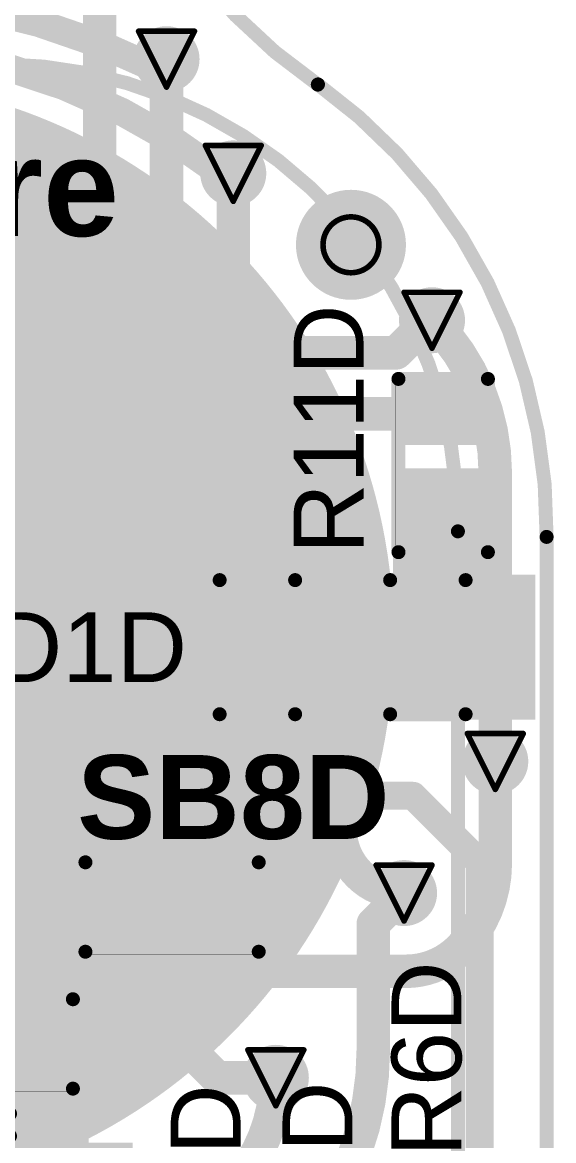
# Model space of a CAD drawing. Header units: inches. Extents: x -4.2 to 12.6, y -6.1 to 3.
# Drawn here: x 0.2168 to 0.4069, y -4.6394 to -4.2392 of the extents above; entities that cross this region are included whole.
import ezdxf

# ---------------------------------------------------------------- set-up
doc = ezdxf.new("R2010")
doc.units = ezdxf.units.IN
doc.header["$MEASUREMENT"] = 0
for name, color, linetype in [('Board Outline', 216, 'Continuous'), ('Bottom Layer', 5, 'Continuous'), ('Bottom Overlay', 54, 'Continuous'), ('Bottom Paste', 16, 'Continuous'), ('Drill Drawing', 1, 'Continuous'), ('Flex_Ribbon Bottom Coverlay', 6, 'Continuous'), ('Flex_Ribbon Top Overlay', 2, 'Continuous'), ('Pad Holes', 156, 'Continuous'), ('Top Layer', 1, 'Continuous'), ('Top Paste', 8, 'Continuous'), ('Top Solder', 216, 'Continuous'), ('Via Holes', 16, 'Continuous')]:
    doc.layers.add(name, color=color, linetype=linetype)
doc.styles.add('Arial', font='', dxfattribs={"height": 0.2})
doc.styles.add('Arial_Bold', font='', dxfattribs={"height": 0.2})
doc.styles.get('Arial').set_extended_font_data('Arial')
doc.styles.get('Arial_Bold').set_extended_font_data('Arial', bold=True)

# ---------------------------------------------------------------- blocks, each defined once
blk = doc.blocks.new('14_TSSOP_39')
at = {"layer": 'Flex_Ribbon Top Overlay'}
blk.add_hatch(color=2, dxfattribs=at).paths.add_polyline_path([(-0.0840002, 0.0679998), (-0.0730002, 0.0679998), (-0.0730002, 0.0859998), (-0.0840002, 0.0859998)])
at = {"layer": 'Top Layer'}
for points in [[(-0.1299212, 0.08562995), (-0.0885826, 0.08562995), (-0.0885826, 0.06791345), (-0.1299212, 0.06791345)], [(0.0885827, 0.08562995), (0.1299213, 0.08562995), (0.1299213, 0.06791345), (0.0885827, 0.06791345)], [(-0.1299212, 0.06003935), (-0.0885826, 0.06003935), (-0.0885826, 0.04232285), (-0.1299212, 0.04232285)], [(0.0885827, 0.06003945), (0.1299213, 0.06003945), (0.1299213, 0.04232295), (0.0885827, 0.04232295)], [(-0.1299212, 0.03444885), (-0.0885826, 0.03444885), (-0.0885826, 0.01673235), (-0.1299212, 0.01673235)], [(0.0885827, 0.03444885), (0.1299213, 0.03444885), (0.1299213, 0.01673235), (0.0885827, 0.01673235)], [(-0.1299212, 0.00885825), (-0.0885826, 0.00885825), (-0.0885826, -0.00885825), (-0.1299212, -0.00885825)], [(0.0885827, 0.00885835), (0.1299213, 0.00885835), (0.1299213, -0.00885815), (0.0885827, -0.00885815)], [(-0.1299212, -0.01673225), (-0.0885826, -0.01673225), (-0.0885826, -0.03444875), (-0.1299212, -0.03444875)], [(0.0885827, -0.01673225), (0.1299213, -0.01673225), (0.1299213, -0.03444875), (0.0885827, -0.03444875)], [(-0.1299212, -0.04232285), (-0.0885826, -0.04232285), (-0.0885826, -0.06003935), (-0.1299212, -0.06003935)], [(0.0885827, -0.04232275), (0.1299213, -0.04232275), (0.1299213, -0.06003925), (0.0885827, -0.06003925)], [(-0.1299212, -0.06791335), (-0.0885826, -0.06791335), (-0.0885826, -0.08562985), (-0.1299212, -0.08562985)], [(0.0885827, -0.06791335), (0.1299213, -0.06791335), (0.1299213, -0.08562985), (0.0885827, -0.08562985)]]:
    blk.add_hatch(color=1, dxfattribs=at).paths.add_polyline_path(points)
at = {"layer": 'Top Paste'}
for points in [[(-0.1299212, 0.08562995), (-0.0885826, 0.08562995), (-0.0885826, 0.06791345), (-0.1299212, 0.06791345)], [(0.0885827, 0.08562995), (0.1299213, 0.08562995), (0.1299213, 0.06791345), (0.0885827, 0.06791345)], [(-0.1299212, 0.06003935), (-0.0885826, 0.06003935), (-0.0885826, 0.04232285), (-0.1299212, 0.04232285)], [(0.0885827, 0.06003945), (0.1299213, 0.06003945), (0.1299213, 0.04232295), (0.0885827, 0.04232295)], [(-0.1299212, 0.03444885), (-0.0885826, 0.03444885), (-0.0885826, 0.01673235), (-0.1299212, 0.01673235)], [(0.0885827, 0.03444885), (0.1299213, 0.03444885), (0.1299213, 0.01673235), (0.0885827, 0.01673235)], [(-0.1299212, 0.00885825), (-0.0885826, 0.00885825), (-0.0885826, -0.00885825), (-0.1299212, -0.00885825)], [(0.0885827, 0.00885835), (0.1299213, 0.00885835), (0.1299213, -0.00885815), (0.0885827, -0.00885815)], [(-0.1299212, -0.01673225), (-0.0885826, -0.01673225), (-0.0885826, -0.03444875), (-0.1299212, -0.03444875)], [(0.0885827, -0.01673225), (0.1299213, -0.01673225), (0.1299213, -0.03444875), (0.0885827, -0.03444875)], [(-0.1299212, -0.04232285), (-0.0885826, -0.04232285), (-0.0885826, -0.06003935), (-0.1299212, -0.06003935)], [(0.0885827, -0.04232275), (0.1299213, -0.04232275), (0.1299213, -0.06003925), (0.0885827, -0.06003925)], [(-0.1299212, -0.06791335), (-0.0885826, -0.06791335), (-0.0885826, -0.08562985), (-0.1299212, -0.08562985)], [(0.0885827, -0.06791335), (0.1299213, -0.06791335), (0.1299213, -0.08562985), (0.0885827, -0.08562985)]]:
    blk.add_hatch(color=8, dxfattribs=at).paths.add_polyline_path(points)
at = {"layer": 'Top Solder'}
for points in [[(-0.1339212, 0.08962995), (-0.0845826, 0.08962995), (-0.0845826, 0.06391345), (-0.1339212, 0.06391345)], [(-0.1339212, 0.08962995), (-0.0845826, 0.08962995), (-0.0845826, 0.06391345), (-0.1339212, 0.06391345)], [(0.0845827, 0.08962995), (0.1339213, 0.08962995), (0.1339213, 0.06391345), (0.0845827, 0.06391345)], [(0.0845827, 0.08962995), (0.1339213, 0.08962995), (0.1339213, 0.06391345), (0.0845827, 0.06391345)], [(-0.1339212, 0.06403935), (-0.0845826, 0.06403935), (-0.0845826, 0.03832285), (-0.1339212, 0.03832285)], [(-0.1339212, 0.06403935), (-0.0845826, 0.06403935), (-0.0845826, 0.03832285), (-0.1339212, 0.03832285)], [(0.0845827, 0.06403945), (0.1339213, 0.06403945), (0.1339213, 0.03832295), (0.0845827, 0.03832295)], [(0.0845827, 0.06403945), (0.1339213, 0.06403945), (0.1339213, 0.03832295), (0.0845827, 0.03832295)], [(-0.1339212, 0.03844885), (-0.0845826, 0.03844885), (-0.0845826, 0.01273235), (-0.1339212, 0.01273235)], [(-0.1339212, 0.03844885), (-0.0845826, 0.03844885), (-0.0845826, 0.01273235), (-0.1339212, 0.01273235)], [(0.0845827, 0.03844885), (0.1339213, 0.03844885), (0.1339213, 0.01273235), (0.0845827, 0.01273235)], [(0.0845827, 0.03844885), (0.1339213, 0.03844885), (0.1339213, 0.01273235), (0.0845827, 0.01273235)], [(-0.1339212, 0.01285825), (-0.0845826, 0.01285825), (-0.0845826, -0.01285825), (-0.1339212, -0.01285825)], [(-0.1339212, 0.01285825), (-0.0845826, 0.01285825), (-0.0845826, -0.01285825), (-0.1339212, -0.01285825)], [(0.0845827, 0.01285835), (0.1339213, 0.01285835), (0.1339213, -0.01285815), (0.0845827, -0.01285815)], [(0.0845827, 0.01285835), (0.1339213, 0.01285835), (0.1339213, -0.01285815), (0.0845827, -0.01285815)], [(-0.1339212, -0.01273225), (-0.0845826, -0.01273225), (-0.0845826, -0.03844875), (-0.1339212, -0.03844875)], [(-0.1339212, -0.01273225), (-0.0845826, -0.01273225), (-0.0845826, -0.03844875), (-0.1339212, -0.03844875)], [(0.0845827, -0.01273225), (0.1339213, -0.01273225), (0.1339213, -0.03844875), (0.0845827, -0.03844875)], [(0.0845827, -0.01273225), (0.1339213, -0.01273225), (0.1339213, -0.03844875), (0.0845827, -0.03844875)], [(-0.1339212, -0.03832285), (-0.0845826, -0.03832285), (-0.0845826, -0.06403935), (-0.1339212, -0.06403935)], [(-0.1339212, -0.03832285), (-0.0845826, -0.03832285), (-0.0845826, -0.06403935), (-0.1339212, -0.06403935)], [(0.0845827, -0.03832275), (0.1339213, -0.03832275), (0.1339213, -0.06403925), (0.0845827, -0.06403925)], [(0.0845827, -0.03832275), (0.1339213, -0.03832275), (0.1339213, -0.06403925), (0.0845827, -0.06403925)], [(-0.1339212, -0.06391335), (-0.0845826, -0.06391335), (-0.0845826, -0.08962985), (-0.1339212, -0.08962985)], [(-0.1339212, -0.06391335), (-0.0845826, -0.06391335), (-0.0845826, -0.08962985), (-0.1339212, -0.08962985)], [(0.0845827, -0.06391335), (0.1339213, -0.06391335), (0.1339213, -0.08962985), (0.0845827, -0.08962985)], [(0.0845827, -0.06391335), (0.1339213, -0.06391335), (0.1339213, -0.08962985), (0.0845827, -0.08962985)]]:
    blk.add_hatch(color=216, dxfattribs=at).paths.add_polyline_path(points)
at = {"layer": 'Flex_Ribbon Top Overlay'}
for points in [[(-0.09, 0.1, 0.005, 0.005, 0), (-0.09, 0.092, 0.005, 0.005, 0)], [(0.0900001, 0.1, 0.005, 0.005, 0), (-0.09, 0.1, 0.005, 0.005, 0)], [(0.0900001, 0.1, 0.005, 0.005, 0), (0.0900001, 0.092, 0.005, 0.005, 0)], [(-0.141, 0.082, 0.007874, 0.007874, 0), (-0.141, 0.072, 0.007874, 0.007874, 0)], [(-0.136, 0.077, 0.007874, 0.007874, 0), (-0.141, 0.082, 0.007874, 0.007874, 0)], [(-0.136, 0.077, 0.007874, 0.007874, 0), (-0.141, 0.072, 0.007874, 0.007874, 0)], [(-0.09, -0.0919999, 0.005, 0.005, 0), (-0.09, -0.0999999, 0.005, 0.005, 0)], [(0.0900001, -0.0919999, 0.005, 0.005, 0), (0.0900001, -0.0999999, 0.005, 0.005, 0)], [(0.0900001, -0.0999999, 0.005, 0.005, 0), (-0.09, -0.0999999, 0.005, 0.005, 0)]]:
    blk.add_lwpolyline(points, format="xyseb", dxfattribs=at)
for points in [[(-0.09125, 0.1, 0.0025, 0.0025, 1), (-0.08875, 0.1, 0.0025, 0.0025, 1)], [(-0.09125, 0.1, 0.0025, 0.0025, 1), (-0.08875, 0.1, 0.0025, 0.0025, 1)], [(0.0887501, 0.1, 0.0025, 0.0025, 1), (0.0912501, 0.1, 0.0025, 0.0025, 1)], [(0.0887501, 0.1, 0.0025, 0.0025, 1), (0.0912501, 0.1, 0.0025, 0.0025, 1)], [(-0.09125, 0.092, 0.0025, 0.0025, 1), (-0.08875, 0.092, 0.0025, 0.0025, 1)], [(0.0887501, 0.092, 0.0025, 0.0025, 1), (0.0912501, 0.092, 0.0025, 0.0025, 1)], [(-0.1429685, 0.082, 0.003937, 0.003937, 1), (-0.1390315, 0.082, 0.003937, 0.003937, 1)], [(-0.1429685, 0.082, 0.003937, 0.003937, 1), (-0.1390315, 0.082, 0.003937, 0.003937, 1)], [(-0.1379685, 0.077, 0.003937, 0.003937, 1), (-0.1340315, 0.077, 0.003937, 0.003937, 1)], [(-0.1379685, 0.077, 0.003937, 0.003937, 1), (-0.1340315, 0.077, 0.003937, 0.003937, 1)], [(-0.1429685, 0.072, 0.003937, 0.003937, 1), (-0.1390315, 0.072, 0.003937, 0.003937, 1)], [(-0.1429685, 0.072, 0.003937, 0.003937, 1), (-0.1390315, 0.072, 0.003937, 0.003937, 1)], [(-0.09125, -0.0919999, 0.0025, 0.0025, 1), (-0.08875, -0.0919999, 0.0025, 0.0025, 1)], [(0.0887501, -0.0919999, 0.0025, 0.0025, 1), (0.0912501, -0.0919999, 0.0025, 0.0025, 1)], [(-0.09125, -0.0999999, 0.0025, 0.0025, 1), (-0.08875, -0.0999999, 0.0025, 0.0025, 1)], [(-0.09125, -0.0999999, 0.0025, 0.0025, 1), (-0.08875, -0.0999999, 0.0025, 0.0025, 1)], [(0.0887501, -0.0999999, 0.0025, 0.0025, 1), (0.0912501, -0.0999999, 0.0025, 0.0025, 1)], [(0.0887501, -0.0999999, 0.0025, 0.0025, 1), (0.0912501, -0.0999999, 0.0025, 0.0025, 1)]]:
    blk.add_lwpolyline(points, format="xyseb", close=True, dxfattribs=at)
blk = doc.blocks.new('S______B______0402_53')
at = {"layer": 'Top Layer'}
for points in [[(-0.0275, -0.0125), (-0.0275, 0.0125), (-0.009499999999999998, 0.0125), (-0.009500000000000001, -0.0125)], [(0.009499999999999998, -0.0125), (0.009500000000000001, 0.0125), (0.0275, 0.0125), (0.0275, -0.0125)]]:
    blk.add_hatch(color=1, dxfattribs=at).paths.add_polyline_path(points)
at = {"layer": 'Top Paste'}
for points in [[(-0.0275, -0.0125), (-0.0275, 0.0125), (-0.009499999999999998, 0.0125), (-0.009500000000000001, -0.0125)], [(0.009499999999999998, -0.0125), (0.009500000000000001, 0.0125), (0.0275, 0.0125), (0.0275, -0.0125)]]:
    blk.add_hatch(color=8, dxfattribs=at).paths.add_polyline_path(points)
at = {"layer": 'Top Solder'}
for points in [[(-0.0296654, -0.0146654), (-0.0296654, 0.0146654), (-0.007334599999999998, 0.0146654), (-0.007334600000000002, -0.0146654)], [(-0.0296654, -0.0146654), (-0.0296654, 0.0146654), (-0.007334599999999998, 0.0146654), (-0.007334600000000002, -0.0146654)], [(0.007334599999999998, -0.0146654), (0.007334600000000002, 0.0146654), (0.0296654, 0.0146654), (0.0296654, -0.0146654)], [(0.007334599999999998, -0.0146654), (0.007334600000000002, 0.0146654), (0.0296654, 0.0146654), (0.0296654, -0.0146654)]]:
    blk.add_hatch(color=216, dxfattribs=at).paths.add_polyline_path(points)
at = {"layer": 'Flex_Ribbon Top Overlay'}
for points in [[(-0.031, -0.016, 0.005, 0.005, 0), (-0.031, 0.016, 0.005, 0.005, 0)], [(-0.031, 0.016, 0.005, 0.005, 0), (0.031, 0.016, 0.005, 0.005, 0)], [(0.031, -0.016, 0.005, 0.005, 0), (0.031, 0.016, 0.005, 0.005, 0)], [(-0.031, -0.016, 0.005, 0.005, 0), (0.031, -0.016, 0.005, 0.005, 0)], [(-0.032, -0.017, 0.000127, 0.000127, 0), (0.032, -0.017, 0.000127, 0.000127, 0)]]:
    blk.add_lwpolyline(points, format="xyseb", dxfattribs=at)
for points in [[(-0.03225, 0.016, 0.0025, 0.0025, 1), (-0.02975, 0.016, 0.0025, 0.0025, 1)], [(-0.03225, 0.016, 0.0025, 0.0025, 1), (-0.02975, 0.016, 0.0025, 0.0025, 1)], [(0.02975, 0.016, 0.0025, 0.0025, 1), (0.03225, 0.016, 0.0025, 0.0025, 1)], [(0.02975, 0.016, 0.0025, 0.0025, 1), (0.03225, 0.016, 0.0025, 0.0025, 1)], [(-0.03225, -0.016, 0.0025, 0.0025, 1), (-0.02975, -0.016, 0.0025, 0.0025, 1)], [(-0.03225, -0.016, 0.0025, 0.0025, 1), (-0.02975, -0.016, 0.0025, 0.0025, 1)], [(0.02975, -0.016, 0.0025, 0.0025, 1), (0.03225, -0.016, 0.0025, 0.0025, 1)], [(0.02975, -0.016, 0.0025, 0.0025, 1), (0.03225, -0.016, 0.0025, 0.0025, 1)], [(-0.0320317, -0.017, 6.35e-05, 6.35e-05, 1), (-0.0319683, -0.017, 6.35e-05, 6.35e-05, 1)], [(0.0319683, -0.017, 6.35e-05, 6.35e-05, 1), (0.0320317, -0.017, 6.35e-05, 6.35e-05, 1)]]:
    blk.add_lwpolyline(points, format="xyseb", close=True, dxfattribs=at)
blk = doc.blocks.new('R___0402_109')
at = {"layer": 'Top Layer'}
for points in [[(-0.0275, -0.0125), (-0.0275, 0.0125), (-0.009500000000000003, 0.0125), (-0.009499999999999996, -0.0125)], [(0.009500000000000003, -0.0125), (0.009499999999999996, 0.0125), (0.0275, 0.0125), (0.0275, -0.0125)]]:
    blk.add_hatch(color=1, dxfattribs=at).paths.add_polyline_path(points)
at = {"layer": 'Top Paste'}
for points in [[(-0.0275, -0.0125), (-0.0275, 0.0125), (-0.009500000000000003, 0.0125), (-0.009499999999999996, -0.0125)], [(0.009500000000000003, -0.0125), (0.009499999999999996, 0.0125), (0.0275, 0.0125), (0.0275, -0.0125)]]:
    blk.add_hatch(color=8, dxfattribs=at).paths.add_polyline_path(points)
at = {"layer": 'Top Solder'}
for points in [[(-0.0296654, -0.0146654), (-0.0296654, 0.0146654), (-0.007334600000000003, 0.0146654), (-0.007334599999999997, -0.0146654)], [(-0.0296654, -0.0146654), (-0.0296654, 0.0146654), (-0.007334600000000003, 0.0146654), (-0.007334599999999997, -0.0146654)], [(0.007334600000000003, -0.0146654), (0.007334599999999997, 0.0146654), (0.0296654, 0.0146654), (0.0296654, -0.0146654)], [(0.007334600000000003, -0.0146654), (0.007334599999999997, 0.0146654), (0.0296654, 0.0146654), (0.0296654, -0.0146654)]]:
    blk.add_hatch(color=216, dxfattribs=at).paths.add_polyline_path(points)
at = {"layer": 'Flex_Ribbon Top Overlay'}
for points in [[(-0.031, -0.016, 0.005, 0.005, 0), (-0.031, 0.016, 0.005, 0.005, 0)], [(0.031, 0.016, 0.005, 0.005, 0), (-0.031, 0.016, 0.005, 0.005, 0)], [(0.031, -0.016, 0.005, 0.005, 0), (0.031, 0.016, 0.005, 0.005, 0)], [(0.031, -0.016, 0.005, 0.005, 0), (-0.031, -0.016, 0.005, 0.005, 0)], [(0.032, -0.017, 0.000127, 0.000127, 0), (-0.032, -0.017, 0.000127, 0.000127, 0)]]:
    blk.add_lwpolyline(points, format="xyseb", dxfattribs=at)
for points in [[(-0.03225, 0.016, 0.0025, 0.0025, 1), (-0.02975, 0.016, 0.0025, 0.0025, 1)], [(-0.03225, 0.016, 0.0025, 0.0025, 1), (-0.02975, 0.016, 0.0025, 0.0025, 1)], [(0.02975, 0.016, 0.0025, 0.0025, 1), (0.03225, 0.016, 0.0025, 0.0025, 1)], [(0.02975, 0.016, 0.0025, 0.0025, 1), (0.03225, 0.016, 0.0025, 0.0025, 1)], [(-0.03225, -0.016, 0.0025, 0.0025, 1), (-0.02975, -0.016, 0.0025, 0.0025, 1)], [(-0.03225, -0.016, 0.0025, 0.0025, 1), (-0.02975, -0.016, 0.0025, 0.0025, 1)], [(0.02975, -0.016, 0.0025, 0.0025, 1), (0.03225, -0.016, 0.0025, 0.0025, 1)], [(0.02975, -0.016, 0.0025, 0.0025, 1), (0.03225, -0.016, 0.0025, 0.0025, 1)], [(-0.0320317, -0.017, 6.35e-05, 6.35e-05, 1), (-0.0319683, -0.017, 6.35e-05, 6.35e-05, 1)], [(0.0319683, -0.017, 6.35e-05, 6.35e-05, 1), (0.0320317, -0.017, 6.35e-05, 6.35e-05, 1)]]:
    blk.add_lwpolyline(points, format="xyseb", close=True, dxfattribs=at)
blk = doc.blocks.new('R__0402_130')
at = {"layer": 'Top Layer'}
for points in [[(-0.0275, -0.0125), (-0.0275, 0.0125), (-0.009499999999999998, 0.0125), (-0.009500000000000001, -0.0125)], [(0.009499999999999998, -0.0125), (0.009500000000000001, 0.0125), (0.0275, 0.0125), (0.0275, -0.0125)]]:
    blk.add_hatch(color=1, dxfattribs=at).paths.add_polyline_path(points)
at = {"layer": 'Top Paste'}
for points in [[(-0.0275, -0.0125), (-0.0275, 0.0125), (-0.009499999999999998, 0.0125), (-0.009500000000000001, -0.0125)], [(0.009499999999999998, -0.0125), (0.009500000000000001, 0.0125), (0.0275, 0.0125), (0.0275, -0.0125)]]:
    blk.add_hatch(color=8, dxfattribs=at).paths.add_polyline_path(points)
at = {"layer": 'Top Solder'}
for points in [[(-0.0315, -0.0165), (-0.0315, 0.0165), (-0.005499999999999999, 0.0165), (-0.005500000000000001, -0.0165)], [(-0.0315, -0.0165), (-0.0315, 0.0165), (-0.005499999999999999, 0.0165), (-0.005500000000000001, -0.0165)], [(0.005499999999999999, -0.0165), (0.005500000000000001, 0.0165), (0.0315, 0.0165), (0.0315, -0.0165)], [(0.005499999999999999, -0.0165), (0.005500000000000001, 0.0165), (0.0315, 0.0165), (0.0315, -0.0165)]]:
    blk.add_hatch(color=216, dxfattribs=at).paths.add_polyline_path(points)
at = {"layer": 'Flex_Ribbon Top Overlay'}
for points in [[(-0.031, -0.016, 0.005, 0.005, 0), (-0.031, 0.016, 0.005, 0.005, 0)], [(-0.031, 0.016, 0.005, 0.005, 0), (0.031, 0.016, 0.005, 0.005, 0)], [(0.031, -0.016, 0.005, 0.005, 0), (0.031, 0.016, 0.005, 0.005, 0)], [(-0.031, -0.016, 0.005, 0.005, 0), (0.031, -0.016, 0.005, 0.005, 0)], [(-0.032, -0.017, 0.000127, 0.000127, 0), (0.032, -0.017, 0.000127, 0.000127, 0)]]:
    blk.add_lwpolyline(points, format="xyseb", dxfattribs=at)
for points in [[(-0.03225, 0.016, 0.0025, 0.0025, 1), (-0.02975, 0.016, 0.0025, 0.0025, 1)], [(-0.03225, 0.016, 0.0025, 0.0025, 1), (-0.02975, 0.016, 0.0025, 0.0025, 1)], [(0.02975, 0.016, 0.0025, 0.0025, 1), (0.03225, 0.016, 0.0025, 0.0025, 1)], [(0.02975, 0.016, 0.0025, 0.0025, 1), (0.03225, 0.016, 0.0025, 0.0025, 1)], [(-0.03225, -0.016, 0.0025, 0.0025, 1), (-0.02975, -0.016, 0.0025, 0.0025, 1)], [(-0.03225, -0.016, 0.0025, 0.0025, 1), (-0.02975, -0.016, 0.0025, 0.0025, 1)], [(0.02975, -0.016, 0.0025, 0.0025, 1), (0.03225, -0.016, 0.0025, 0.0025, 1)], [(0.02975, -0.016, 0.0025, 0.0025, 1), (0.03225, -0.016, 0.0025, 0.0025, 1)], [(-0.0320317, -0.017, 6.35e-05, 6.35e-05, 1), (-0.0319683, -0.017, 6.35e-05, 6.35e-05, 1)], [(0.0319683, -0.017, 6.35e-05, 6.35e-05, 1), (0.0320317, -0.017, 6.35e-05, 6.35e-05, 1)]]:
    blk.add_lwpolyline(points, format="xyseb", close=True, dxfattribs=at)
blk = doc.blocks.new('_EMG________B_200')
at = {"layer": 'Bottom Layer'}
h = blk.add_hatch(color=5, dxfattribs=at)
edge = h.paths.add_edge_path()
edge.add_arc((-1.1e-06, 0.3931962), 0.1968504, 0, 360)
at = {"layer": 'Bottom Paste'}
h = blk.add_hatch(color=16, dxfattribs=at)
edge = h.paths.add_edge_path()
edge.add_arc((-1.1e-06, 0.3931962), 0.1968504, 0, 360)
at = {"layer": 'Flex_Ribbon Bottom Coverlay'}
h = blk.add_hatch(color=6, dxfattribs=at)
edge = h.paths.add_edge_path()
edge.add_arc((-1.1e-06, 0.3931962), 0.2008504, 0, 360)
h = blk.add_hatch(color=6, dxfattribs=at)
edge = h.paths.add_edge_path()
edge.add_arc((-1.1e-06, 0.3931962), 0.2008504, 0, 360)
at = {"layer": 'Bottom Overlay'}
for points in [[(0.0602644, 0.5989226, 0.005, 0.005, -0.4142135623730966), (0.2237505, 0.4317209, 0.005, 0.005, 0)], [(0.2237505, -0.4317177, 0.005, 0.005, 0), (0.2237505, 0.4317242, 0.005, 0.005, 0)]]:
    blk.add_lwpolyline(points, format="xyseb", dxfattribs=at)
for points in [[(0.2225005, 0.4317242, 0.0025, 0.0025, 1), (0.2250005, 0.4317242, 0.0025, 0.0025, 1)], [(0.2225005, 0.4317209, 0.0025, 0.0025, 1), (0.2250005, 0.4317209, 0.0025, 0.0025, 1)]]:
    blk.add_lwpolyline(points, format="xyseb", close=True, dxfattribs=at)
blk = doc.blocks.new('LED_0603_207')
at = {"layer": 'Flex_Ribbon Top Overlay'}
blk.add_hatch(color=2, dxfattribs=at).paths.add_polyline_path([(0.044, -0.0259999), (0.0689998, -0.0259999), (0.0689998, 0.0260001), (0.044, 0.0260001)])
at = {"layer": 'Top Layer'}
for points in [[(-0.03937, 0.01968505), (-0.019685, 0.01968505), (-0.019685, -0.01968505), (-0.03937, -0.01968505)], [(0.0196851, 0.01968505), (0.0393701, 0.01968505), (0.0393701, -0.01968505), (0.0196851, -0.01968505)]]:
    blk.add_hatch(color=1, dxfattribs=at).paths.add_polyline_path(points)
at = {"layer": 'Top Paste'}
for points in [[(-0.03937, 0.01968505), (-0.019685, 0.01968505), (-0.019685, -0.01968505), (-0.03937, -0.01968505)], [(0.0196851, 0.01968505), (0.0393701, 0.01968505), (0.0393701, -0.01968505), (0.0196851, -0.01968505)]]:
    blk.add_hatch(color=8, dxfattribs=at).paths.add_polyline_path(points)
at = {"layer": 'Top Solder'}
for points in [[(-0.04337, 0.02368505), (-0.015685, 0.02368505), (-0.015685, -0.02368505), (-0.04337, -0.02368505)], [(-0.04337, 0.02368505), (-0.015685, 0.02368505), (-0.015685, -0.02368505), (-0.04337, -0.02368505)], [(0.0156851, 0.02368505), (0.0433701, 0.02368505), (0.0433701, -0.02368505), (0.0156851, -0.02368505)], [(0.0156851, 0.02368505), (0.0433701, 0.02368505), (0.0433701, -0.02368505), (0.0156851, -0.02368505)]]:
    blk.add_hatch(color=216, dxfattribs=at).paths.add_polyline_path(points)
at = {"layer": 'Flex_Ribbon Top Overlay'}
for points in [[(-0.044, 0.024, 0.005, 0.005, 0), (-0.017, 0.024, 0.005, 0.005, 0)], [(-0.044, -0.024, 0.005, 0.005, 0), (-0.044, 0.024, 0.005, 0.005, 0)], [(0.017, 0.024, 0.005, 0.005, 0), (0.0440001, 0.024, 0.005, 0.005, 0)], [(0.0440001, -0.024, 0.005, 0.005, 0), (0.0440001, 0.024, 0.005, 0.005, 0)], [(-0.044, -0.024, 0.005, 0.005, 0), (-0.017, -0.024, 0.005, 0.005, 0)], [(0.017, -0.024, 0.005, 0.005, 0), (0.0440001, -0.024, 0.005, 0.005, 0)]]:
    blk.add_lwpolyline(points, format="xyseb", dxfattribs=at)
for points in [[(-0.04525, 0.024, 0.0025, 0.0025, 1), (-0.04275, 0.024, 0.0025, 0.0025, 1)], [(-0.04525, 0.024, 0.0025, 0.0025, 1), (-0.04275, 0.024, 0.0025, 0.0025, 1)], [(-0.01825, 0.024, 0.0025, 0.0025, 1), (-0.01575, 0.024, 0.0025, 0.0025, 1)], [(0.01575, 0.024, 0.0025, 0.0025, 1), (0.01825, 0.024, 0.0025, 0.0025, 1)], [(0.0427501, 0.024, 0.0025, 0.0025, 1), (0.0452501, 0.024, 0.0025, 0.0025, 1)], [(0.0427501, 0.024, 0.0025, 0.0025, 1), (0.0452501, 0.024, 0.0025, 0.0025, 1)], [(-0.04525, -0.024, 0.0025, 0.0025, 1), (-0.04275, -0.024, 0.0025, 0.0025, 1)], [(-0.04525, -0.024, 0.0025, 0.0025, 1), (-0.04275, -0.024, 0.0025, 0.0025, 1)], [(-0.01825, -0.024, 0.0025, 0.0025, 1), (-0.01575, -0.024, 0.0025, 0.0025, 1)], [(0.01575, -0.024, 0.0025, 0.0025, 1), (0.01825, -0.024, 0.0025, 0.0025, 1)], [(0.0427501, -0.024, 0.0025, 0.0025, 1), (0.0452501, -0.024, 0.0025, 0.0025, 1)], [(0.0427501, -0.024, 0.0025, 0.0025, 1), (0.0452501, -0.024, 0.0025, 0.0025, 1)]]:
    blk.add_lwpolyline(points, format="xyseb", close=True, dxfattribs=at)

msp = doc.modelspace()

# ---------------------------------------------------------------- hatches: boundary and pattern name
at = {"layer": 'Bottom Layer'}
h = msp.add_hatch(color=5, dxfattribs=at)
edge = h.paths.add_edge_path()
edge.add_arc((0.268364, -4.2523514), 0.011811, 0, 360)
h = msp.add_hatch(color=5, dxfattribs=at)
edge = h.paths.add_edge_path()
edge.add_arc((0.2922435, -4.2932258), 0.011811, 0, 360)
h = msp.add_hatch(color=5, dxfattribs=at)
edge = h.paths.add_edge_path()
edge.add_arc((0.3633509, -4.3457832), 0.011811, 0, 360)
h = msp.add_hatch(color=5, dxfattribs=at)
edge = h.paths.add_edge_path()
edge.add_arc((0.3859829, -4.5036869), 0.011811, 0, 360)
h = msp.add_hatch(color=5, dxfattribs=at)
edge = h.paths.add_edge_path()
edge.add_arc((0.3533509, -4.5507832), 0.011811, 0, 360)
h = msp.add_hatch(color=5, dxfattribs=at)
edge = h.paths.add_edge_path()
edge.add_arc((0.3074784, -4.6169107), 0.011811, 0, 360)
at = {"layer": 'Flex_Ribbon Bottom Coverlay'}
h = msp.add_hatch(color=6, dxfattribs=at)
edge = h.paths.add_edge_path()
edge.add_arc((0.3343509, -4.3187832), 0.004, 0, 360)
h = msp.add_hatch(color=6, dxfattribs=at)
edge = h.paths.add_edge_path()
edge.add_arc((0.3343509, -4.3187832), 0.004, 0, 360)
at = {"layer": 'Pad Holes'}
h = msp.add_hatch(color=7, dxfattribs=at)
edge = h.paths.add_edge_path()
edge.add_arc((0.3343509, -4.3187832), 0.019685, 0, 360)
at = {"layer": 'Top Layer'}
h = msp.add_hatch(color=1, dxfattribs=at)
edge = h.paths.add_edge_path()
edge.add_arc((0.268364, -4.2523514), 0.011811, 0, 360)
h = msp.add_hatch(color=1, dxfattribs=at)
edge = h.paths.add_edge_path()
edge.add_arc((0.2922435, -4.2932258), 0.011811, 0, 360)
h = msp.add_hatch(color=1, dxfattribs=at)
edge = h.paths.add_edge_path()
edge.add_arc((0.3633509, -4.3457832), 0.011811, 0, 360)
for points in [[(0.3493708, -4.4867832), (0.3803708, -4.4867832), (0.3803708, -4.3987832), (0.3493708, -4.3987832)], [(0.2783509, -4.5847832), (0.3123509, -4.5847832), (0.3123509, -4.4427832), (0.2783509, -4.4427832)], [(0.209465, -4.6603974), (0.240465, -4.6603974), (0.240465, -4.5917832), (0.209465, -4.5917832)]]:
    msp.add_hatch(color=1, dxfattribs=at).paths.add_polyline_path(points)
h = msp.add_hatch(color=1, dxfattribs=at)
edge = h.paths.add_edge_path()
edge.add_arc((0.3859829, -4.5036869), 0.011811, 0, 360)
h = msp.add_hatch(color=1, dxfattribs=at)
edge = h.paths.add_edge_path()
edge.add_arc((0.3533509, -4.5507832), 0.011811, 0, 360)
h = msp.add_hatch(color=1, dxfattribs=at)
edge = h.paths.add_edge_path()
edge.add_arc((0.3074784, -4.6169107), 0.011811, 0, 360)
at = {"layer": 'Top Solder'}
h = msp.add_hatch(color=216, dxfattribs=at)
edge = h.paths.add_edge_path()
edge.add_arc((0.3343509, -4.3187832), 0.004, 0, 360)
h = msp.add_hatch(color=216, dxfattribs=at)
edge = h.paths.add_edge_path()
edge.add_arc((0.3343509, -4.3187832), 0.004, 0, 360)
at = {"layer": 'Via Holes'}
h = msp.add_hatch(color=7, dxfattribs=at)
edge = h.paths.add_edge_path()
edge.add_arc((0.268364, -4.2523514), 0.0059055, 0, 360)
h = msp.add_hatch(color=7, dxfattribs=at)
edge = h.paths.add_edge_path()
edge.add_arc((0.2922435, -4.2932258), 0.0059055, 0, 360)
h = msp.add_hatch(color=7, dxfattribs=at)
edge = h.paths.add_edge_path()
edge.add_arc((0.3633509, -4.3457832), 0.0059055, 0, 360)
h = msp.add_hatch(color=7, dxfattribs=at)
edge = h.paths.add_edge_path()
edge.add_arc((0.3859829, -4.5036869), 0.0059055, 0, 360)
h = msp.add_hatch(color=7, dxfattribs=at)
edge = h.paths.add_edge_path()
edge.add_arc((0.3533509, -4.5507832), 0.0059055, 0, 360)
h = msp.add_hatch(color=7, dxfattribs=at)
edge = h.paths.add_edge_path()
edge.add_arc((0.3074784, -4.6169107), 0.0059055, 0, 360)

# ---------------------------------------------------------------- linework, layer by layer
at = {"layer": 'Board Outline'}
for points in [[(0.322485, -4.2614541, 0.005, 0.005, -0.2500687460615744), (0.2371206, -4.0970237, 0.005, 0.005, 0)], [(0.3225492, -4.2613851, 0.005, 0.005, -0.2441754300213249), (0.4043495, -4.4233242, 0.005, 0.005, 0)], [(0.4043495, -4.4233221, 0.005, 0.005, 0), (0.4043509, -5.2837848, 0.005, 0.005, 0)]]:
    msp.add_lwpolyline(points, format="xyseb", dxfattribs=at)
for points in [[(0.321235, -4.2614541, 0.0025, 0.0025, 1), (0.323735, -4.2614541, 0.0025, 0.0025, 1)], [(0.3212992, -4.2613851, 0.0025, 0.0025, 1), (0.3237992, -4.2613851, 0.0025, 0.0025, 1)], [(0.4030995, -4.4233221, 0.0025, 0.0025, 1), (0.4055995, -4.4233221, 0.0025, 0.0025, 1)], [(0.4030995, -4.4233242, 0.0025, 0.0025, 1), (0.4055995, -4.4233242, 0.0025, 0.0025, 1)]]:
    msp.add_lwpolyline(points, format="xyseb", close=True, dxfattribs=at)
at = {"layer": 'Bottom Layer'}
for points in [[(0.1050237, -4.2312178, 0.01, 0.01, -0.1538306465908543), (0.266813, -4.2568071, 0.01, 0.01, 0)], [(0.0759982, -4.2571959, 0.01, 0.01, -0.2462879429695927), (0.2906412, -4.2952962, 0.01, 0.01, 0)], [(0.3633509, -4.3457832, 0.012, 0.012, -0.1989118917241532), (0.3859829, -4.4004217, 0.012, 0.012, 0)], [(0.3859829, -4.5036869, 0.012, 0.012, 0), (0.3859829, -4.4004217, 0.012, 0.012, 0)], [(0.2049825, -4.5159747, 0.018, 0.018, 0), (0.3375413, -4.5159747, 0.018, 0.018, 0)], [(0.3375413, -4.5159747, 0.01, 0.01, 0), (0.3565424, -4.5159747, 0.01, 0.01, 0)], [(0.3565424, -4.5159747, 0.01, 0.01, 0), (0.3803509, -4.5397832, 0.01, 0.01, 0)], [(0.3803509, -4.7587832, 0.01, 0.01, 0), (0.3803509, -4.5397832, 0.01, 0.01, 0)], [(0.3423509, -4.5617832, 0.012, 0.012, 0), (0.3533509, -4.5507832, 0.012, 0.012, 0)], [(0.3423509, -4.6067832, 0.012, 0.012, 0), (0.3423509, -4.5617832, 0.012, 0.012, 0)], [(0.3423508, -4.6067832, 0.012, 0.012, -0.1989125263863467), (0.3109046, -4.6827, 0.012, 0.012, 0)], [(0.3423508, -4.606783, 0.012, 0.012, 0), (0.3423509, -4.6067832, 0.012, 0.012, 0)], [(0.3074783, -4.6169108, 0.012, 0.012, -0.4270878916313132), (0.247864, -4.6739721, 0.012, 0.012, 0)]]:
    msp.add_lwpolyline(points, format="xyseb", dxfattribs=at)
for points in [[(0.264313, -4.2568071, 0.005, 0.005, 1), (0.269313, -4.2568071, 0.005, 0.005, 1)], [(0.2881412, -4.2952962, 0.005, 0.005, 1), (0.2931412, -4.2952962, 0.005, 0.005, 1)], [(0.3603509, -4.3457832, 0.006, 0.006, 1), (0.3663509, -4.3457832, 0.006, 0.006, 1)], [(0.3829829, -4.4004217, 0.006, 0.006, 1), (0.3889829, -4.4004217, 0.006, 0.006, 1)], [(0.3829829, -4.4004217, 0.006, 0.006, 1), (0.3889829, -4.4004217, 0.006, 0.006, 1)], [(0.3829829, -4.5036869, 0.006, 0.006, 1), (0.3889829, -4.5036869, 0.006, 0.006, 1)], [(0.3330413, -4.5159747, 0.009, 0.009, 1), (0.3420413, -4.5159747, 0.009, 0.009, 1)], [(0.3350413, -4.5159747, 0.005, 0.005, 1), (0.3400413, -4.5159747, 0.005, 0.005, 1)], [(0.3540424, -4.5159747, 0.005, 0.005, 1), (0.3590424, -4.5159747, 0.005, 0.005, 1)], [(0.3540424, -4.5159747, 0.005, 0.005, 1), (0.3590424, -4.5159747, 0.005, 0.005, 1)], [(0.3778509, -4.5397832, 0.005, 0.005, 1), (0.3828509, -4.5397832, 0.005, 0.005, 1)], [(0.3778509, -4.5397832, 0.005, 0.005, 1), (0.3828509, -4.5397832, 0.005, 0.005, 1)], [(0.3503509, -4.5507832, 0.006, 0.006, 1), (0.3563509, -4.5507832, 0.006, 0.006, 1)], [(0.3393509, -4.5617832, 0.006, 0.006, 1), (0.3453509, -4.5617832, 0.006, 0.006, 1)], [(0.3393509, -4.5617832, 0.006, 0.006, 1), (0.3453509, -4.5617832, 0.006, 0.006, 1)], [(0.3393508, -4.606783, 0.006, 0.006, 1), (0.3453508, -4.606783, 0.006, 0.006, 1)], [(0.3393508, -4.6067832, 0.006, 0.006, 1), (0.3453508, -4.6067832, 0.006, 0.006, 1)], [(0.3393509, -4.6067832, 0.006, 0.006, 1), (0.3453509, -4.6067832, 0.006, 0.006, 1)], [(0.3393509, -4.6067832, 0.006, 0.006, 1), (0.3453509, -4.6067832, 0.006, 0.006, 1)], [(0.3044783, -4.6169108, 0.006, 0.006, 1), (0.3104783, -4.6169108, 0.006, 0.006, 1)]]:
    msp.add_lwpolyline(points, format="xyseb", close=True, dxfattribs=at)
at = {"layer": 'Drill Drawing'}
for points in [[(0.258364, -4.2423514, 0.002, 0.002, 0), (0.278364, -4.2423514, 0.002, 0.002, 0)], [(0.258364, -4.2423514, 0.002, 0.002, 0), (0.268364, -4.2623514, 0.002, 0.002, 0)], [(0.268364, -4.2623514, 0.002, 0.002, 0), (0.278364, -4.2423514, 0.002, 0.002, 0)], [(0.2822435, -4.2832258, 0.002, 0.002, 0), (0.3022435, -4.2832258, 0.002, 0.002, 0)], [(0.2822435, -4.2832258, 0.002, 0.002, 0), (0.2922435, -4.3032258, 0.002, 0.002, 0)], [(0.2922435, -4.3032258, 0.002, 0.002, 0), (0.3022435, -4.2832258, 0.002, 0.002, 0)], [(0.3533509, -4.3357832, 0.002, 0.002, 0), (0.3733509, -4.3357832, 0.002, 0.002, 0)], [(0.3533509, -4.3357832, 0.002, 0.002, 0), (0.3633509, -4.3557832, 0.002, 0.002, 0)], [(0.3633509, -4.3557832, 0.002, 0.002, 0), (0.3733509, -4.3357832, 0.002, 0.002, 0)], [(0.3759829, -4.4936869, 0.002, 0.002, 0), (0.3959829, -4.4936869, 0.002, 0.002, 0)], [(0.3759829, -4.4936869, 0.002, 0.002, 0), (0.3859829, -4.5136869, 0.002, 0.002, 0)], [(0.3859829, -4.5136869, 0.002, 0.002, 0), (0.3959829, -4.4936869, 0.002, 0.002, 0)], [(0.3433509, -4.5407832, 0.002, 0.002, 0), (0.3633509, -4.5407832, 0.002, 0.002, 0)], [(0.3433509, -4.5407832, 0.002, 0.002, 0), (0.3533509, -4.5607832, 0.002, 0.002, 0)], [(0.3533509, -4.5607832, 0.002, 0.002, 0), (0.3633509, -4.5407832, 0.002, 0.002, 0)], [(0.2974784, -4.6069107, 0.002, 0.002, 0), (0.3174784, -4.6069107, 0.002, 0.002, 0)], [(0.2974784, -4.6069107, 0.002, 0.002, 0), (0.3074784, -4.6269107, 0.002, 0.002, 0)], [(0.3074784, -4.6269107, 0.002, 0.002, 0), (0.3174784, -4.6069107, 0.002, 0.002, 0)]]:
    msp.add_lwpolyline(points, format="xyseb", dxfattribs=at)
for points in [[(0.257864, -4.2423514, 0.001, 0.001, 1), (0.258864, -4.2423514, 0.001, 0.001, 1)], [(0.257864, -4.2423514, 0.001, 0.001, 1), (0.258864, -4.2423514, 0.001, 0.001, 1)], [(0.277864, -4.2423514, 0.001, 0.001, 1), (0.278864, -4.2423514, 0.001, 0.001, 1)], [(0.277864, -4.2423514, 0.001, 0.001, 1), (0.278864, -4.2423514, 0.001, 0.001, 1)], [(0.267864, -4.2623514, 0.001, 0.001, 1), (0.268864, -4.2623514, 0.001, 0.001, 1)], [(0.267864, -4.2623514, 0.001, 0.001, 1), (0.268864, -4.2623514, 0.001, 0.001, 1)], [(0.2817435, -4.2832258, 0.001, 0.001, 1), (0.2827435, -4.2832258, 0.001, 0.001, 1)], [(0.2817435, -4.2832258, 0.001, 0.001, 1), (0.2827435, -4.2832258, 0.001, 0.001, 1)], [(0.3017435, -4.2832258, 0.001, 0.001, 1), (0.3027435, -4.2832258, 0.001, 0.001, 1)], [(0.3017435, -4.2832258, 0.001, 0.001, 1), (0.3027435, -4.2832258, 0.001, 0.001, 1)], [(0.2917435, -4.3032258, 0.001, 0.001, 1), (0.2927435, -4.3032258, 0.001, 0.001, 1)], [(0.2917435, -4.3032258, 0.001, 0.001, 1), (0.2927435, -4.3032258, 0.001, 0.001, 1)], [(0.3443509, -4.3187832, 0.002, 0.002, 1), (0.3243509, -4.3187832, 0.002, 0.002, 1)], [(0.3238509, -4.3187832, 0.001, 0.001, 1), (0.3248509, -4.3187832, 0.001, 0.001, 1)], [(0.3438509, -4.3187832, 0.001, 0.001, 1), (0.3448509, -4.3187832, 0.001, 0.001, 1)], [(0.3528509, -4.3357832, 0.001, 0.001, 1), (0.3538509, -4.3357832, 0.001, 0.001, 1)], [(0.3528509, -4.3357832, 0.001, 0.001, 1), (0.3538509, -4.3357832, 0.001, 0.001, 1)], [(0.3728509, -4.3357832, 0.001, 0.001, 1), (0.3738509, -4.3357832, 0.001, 0.001, 1)], [(0.3728509, -4.3357832, 0.001, 0.001, 1), (0.3738509, -4.3357832, 0.001, 0.001, 1)], [(0.3628509, -4.3557832, 0.001, 0.001, 1), (0.3638509, -4.3557832, 0.001, 0.001, 1)], [(0.3628509, -4.3557832, 0.001, 0.001, 1), (0.3638509, -4.3557832, 0.001, 0.001, 1)], [(0.3754829, -4.4936869, 0.001, 0.001, 1), (0.3764829, -4.4936869, 0.001, 0.001, 1)], [(0.3754829, -4.4936869, 0.001, 0.001, 1), (0.3764829, -4.4936869, 0.001, 0.001, 1)], [(0.3954829, -4.4936869, 0.001, 0.001, 1), (0.3964829, -4.4936869, 0.001, 0.001, 1)], [(0.3954829, -4.4936869, 0.001, 0.001, 1), (0.3964829, -4.4936869, 0.001, 0.001, 1)], [(0.3854829, -4.5136869, 0.001, 0.001, 1), (0.3864829, -4.5136869, 0.001, 0.001, 1)], [(0.3854829, -4.5136869, 0.001, 0.001, 1), (0.3864829, -4.5136869, 0.001, 0.001, 1)], [(0.3428509, -4.5407832, 0.001, 0.001, 1), (0.3438509, -4.5407832, 0.001, 0.001, 1)], [(0.3428509, -4.5407832, 0.001, 0.001, 1), (0.3438509, -4.5407832, 0.001, 0.001, 1)], [(0.3628509, -4.5407832, 0.001, 0.001, 1), (0.3638509, -4.5407832, 0.001, 0.001, 1)], [(0.3628509, -4.5407832, 0.001, 0.001, 1), (0.3638509, -4.5407832, 0.001, 0.001, 1)], [(0.3528509, -4.5607832, 0.001, 0.001, 1), (0.3538509, -4.5607832, 0.001, 0.001, 1)], [(0.3528509, -4.5607832, 0.001, 0.001, 1), (0.3538509, -4.5607832, 0.001, 0.001, 1)], [(0.2969784, -4.6069107, 0.001, 0.001, 1), (0.2979784, -4.6069107, 0.001, 0.001, 1)], [(0.2969784, -4.6069107, 0.001, 0.001, 1), (0.2979784, -4.6069107, 0.001, 0.001, 1)], [(0.3169784, -4.6069107, 0.001, 0.001, 1), (0.3179784, -4.6069107, 0.001, 0.001, 1)], [(0.3169784, -4.6069107, 0.001, 0.001, 1), (0.3179784, -4.6069107, 0.001, 0.001, 1)], [(0.3069784, -4.6269107, 0.001, 0.001, 1), (0.3079784, -4.6269107, 0.001, 0.001, 1)], [(0.3069784, -4.6269107, 0.001, 0.001, 1), (0.3079784, -4.6269107, 0.001, 0.001, 1)]]:
    msp.add_lwpolyline(points, format="xyseb", close=True, dxfattribs=at)
at = {"layer": 'Top Layer'}
for points in [[(0.244421, -4.3681986, 0.012, 0.012, 0), (0.244421, -4.223236, 0.012, 0.012, 0)], [(0.268364, -4.3444037, 0.012, 0.012, 0), (0.268364, -4.2523514, 0.012, 0.012, 0)], [(0.2922435, -4.339706, 0.012, 0.012, 0), (0.2922435, -4.3021946, 0.012, 0.012, 0)], [(0.3099911, -4.3574536, 0.012, 0.012, -0.4142135623730951), (0.2922435, -4.339706, 0.012, 0.012, 0)], [(0.3032435, -4.3792832, 0.012, 0.012, -0.4142135623730951), (0.268364, -4.3444037, 0.012, 0.012, 0)], [(0.3505104, -4.3574536, 0.012, 0.012, 0), (0.3621808, -4.3457832, 0.012, 0.012, 0)], [(0.3621808, -4.3457832, 0.012, 0.012, 0), (0.3633509, -4.3457832, 0.012, 0.012, 0)], [(0.3099911, -4.3574536, 0.012, 0.012, 0), (0.3505104, -4.3574536, 0.012, 0.012, 0)], [(0.2928719, -4.4166495, 0.012, 0.012, -0.4142135623730951), (0.244421, -4.3681986, 0.012, 0.012, 0)], [(0.3032435, -4.3792832, 0.012, 0.012, 0), (0.3673509, -4.3792832, 0.012, 0.012, 0)], [(0.2928719, -4.4166495, 0.012, 0.012, 0), (0.3012227, -4.4166495, 0.012, 0.012, 0)], [(0.3012227, -4.4166495, 0.012, 0.012, -0.4142135623730951), (0.3304879, -4.4459147, 0.012, 0.012, 0)], [(0.3304879, -4.5279202, 0.012, 0.012, 0), (0.3304879, -4.4459147, 0.012, 0.012, 0)], [(0.3859829, -4.5402869, 0.012, 0.012, 0), (0.3859829, -4.5036869, 0.012, 0.012, 0)], [(0.2863509, -4.5277832, 0.015, 0.015, 0), (0.2888509, -4.5302832, 0.015, 0.015, 0)], [(0.3533509, -4.5507832, 0.012, 0.012, -0.4142135623730951), (0.3304879, -4.5279202, 0.012, 0.012, 0)], [(0.2888509, -4.5302832, 0.015, 0.015, 0), (0.2953509, -4.5367832, 0.015, 0.015, 0)], [(0.2888509, -4.5557832, 0.01, 0.01, 0), (0.2888509, -4.5302832, 0.01, 0.01, 0)], [(0.3859829, -4.5402869, 0.012, 0.012, -0.198912367379658), (0.3733509, -4.5707832, 0.012, 0.012, 0)], [(0.2518509, -4.5822832, 0.012, 0.012, 0), (0.2518509, -4.5557832, 0.012, 0.012, 0)], [(0.2888509, -4.5703335, 0.012, 0.012, 0), (0.2888509, -4.5557832, 0.012, 0.012, 0)], [(0.2923509, -4.5787832, 0.012, 0.012, -0.1989119397549555), (0.2888509, -4.5703335, 0.012, 0.012, 0)], [(0.3733509, -4.5707832, 0.012, 0.012, -0.198912367379658), (0.3540372, -4.5787832, 0.012, 0.012, 0)], [(0.2923509, -4.5787832, 0.012, 0.012, 0), (0.3540372, -4.5787832, 0.012, 0.012, 0)], [(0.2518509, -4.5822832, 0.012, 0.012, 0), (0.2864784, -4.6169107, 0.012, 0.012, 0)], [(0.2223707, -4.6467832, 0.01, 0.01, 0), (0.2223707, -4.6047832, 0.01, 0.01, 0)], [(0.2864784, -4.6169107, 0.012, 0.012, 0), (0.3074784, -4.6169107, 0.012, 0.012, 0)]]:
    msp.add_lwpolyline(points, format="xyseb", dxfattribs=at)
for points in [[(0.265364, -4.2523514, 0.006, 0.006, 1), (0.271364, -4.2523514, 0.006, 0.006, 1)], [(0.2892435, -4.3021946, 0.006, 0.006, 1), (0.2952435, -4.3021946, 0.006, 0.006, 1)], [(0.2892435, -4.339706, 0.006, 0.006, 1), (0.2952435, -4.339706, 0.006, 0.006, 1)], [(0.2892435, -4.339706, 0.006, 0.006, 1), (0.2952435, -4.339706, 0.006, 0.006, 1)], [(0.265364, -4.3444037, 0.006, 0.006, 1), (0.271364, -4.3444037, 0.006, 0.006, 1)], [(0.265364, -4.3444037, 0.006, 0.006, 1), (0.271364, -4.3444037, 0.006, 0.006, 1)], [(0.3591808, -4.3457832, 0.006, 0.006, 1), (0.3651808, -4.3457832, 0.006, 0.006, 1)], [(0.3591808, -4.3457832, 0.006, 0.006, 1), (0.3651808, -4.3457832, 0.006, 0.006, 1)], [(0.3603509, -4.3457832, 0.006, 0.006, 1), (0.3663509, -4.3457832, 0.006, 0.006, 1)], [(0.3069911, -4.3574536, 0.006, 0.006, 1), (0.3129911, -4.3574536, 0.006, 0.006, 1)], [(0.3069911, -4.3574536, 0.006, 0.006, 1), (0.3129911, -4.3574536, 0.006, 0.006, 1)], [(0.3475104, -4.3574536, 0.006, 0.006, 1), (0.3535104, -4.3574536, 0.006, 0.006, 1)], [(0.3475104, -4.3574536, 0.006, 0.006, 1), (0.3535104, -4.3574536, 0.006, 0.006, 1)], [(0.241421, -4.3681986, 0.006, 0.006, 1), (0.247421, -4.3681986, 0.006, 0.006, 1)], [(0.241421, -4.3681986, 0.006, 0.006, 1), (0.247421, -4.3681986, 0.006, 0.006, 1)], [(0.3002435, -4.3792832, 0.006, 0.006, 1), (0.3062435, -4.3792832, 0.006, 0.006, 1)], [(0.3002435, -4.3792832, 0.006, 0.006, 1), (0.3062435, -4.3792832, 0.006, 0.006, 1)], [(0.3643509, -4.3792832, 0.006, 0.006, 1), (0.3703509, -4.3792832, 0.006, 0.006, 1)], [(0.2898719, -4.4166495, 0.006, 0.006, 1), (0.2958719, -4.4166495, 0.006, 0.006, 1)], [(0.2898719, -4.4166495, 0.006, 0.006, 1), (0.2958719, -4.4166495, 0.006, 0.006, 1)], [(0.2982227, -4.4166495, 0.006, 0.006, 1), (0.3042227, -4.4166495, 0.006, 0.006, 1)], [(0.2982227, -4.4166495, 0.006, 0.006, 1), (0.3042227, -4.4166495, 0.006, 0.006, 1)], [(0.3274879, -4.4459147, 0.006, 0.006, 1), (0.3334879, -4.4459147, 0.006, 0.006, 1)], [(0.3274879, -4.4459147, 0.006, 0.006, 1), (0.3334879, -4.4459147, 0.006, 0.006, 1)], [(0.3829829, -4.5036869, 0.006, 0.006, 1), (0.3889829, -4.5036869, 0.006, 0.006, 1)], [(0.2826009, -4.5277832, 0.0075, 0.0075, 1), (0.2901009, -4.5277832, 0.0075, 0.0075, 1)], [(0.3274879, -4.5279202, 0.006, 0.006, 1), (0.3334879, -4.5279202, 0.006, 0.006, 1)], [(0.3274879, -4.5279202, 0.006, 0.006, 1), (0.3334879, -4.5279202, 0.006, 0.006, 1)], [(0.2851009, -4.5302832, 0.0075, 0.0075, 1), (0.2926009, -4.5302832, 0.0075, 0.0075, 1)], [(0.2851009, -4.5302832, 0.0075, 0.0075, 1), (0.2926009, -4.5302832, 0.0075, 0.0075, 1)], [(0.2863509, -4.5302832, 0.005, 0.005, 1), (0.2913509, -4.5302832, 0.005, 0.005, 1)], [(0.2916009, -4.5367832, 0.0075, 0.0075, 1), (0.2991009, -4.5367832, 0.0075, 0.0075, 1)], [(0.3829829, -4.5402869, 0.006, 0.006, 1), (0.3889829, -4.5402869, 0.006, 0.006, 1)], [(0.3829829, -4.5402869, 0.006, 0.006, 1), (0.3889829, -4.5402869, 0.006, 0.006, 1)], [(0.3503509, -4.5507832, 0.006, 0.006, 1), (0.3563509, -4.5507832, 0.006, 0.006, 1)], [(0.2488509, -4.5557832, 0.006, 0.006, 1), (0.2548509, -4.5557832, 0.006, 0.006, 1)], [(0.2858509, -4.5557832, 0.006, 0.006, 1), (0.2918509, -4.5557832, 0.006, 0.006, 1)], [(0.2863509, -4.5557832, 0.005, 0.005, 1), (0.2913509, -4.5557832, 0.005, 0.005, 1)], [(0.2858509, -4.5703335, 0.006, 0.006, 1), (0.2918509, -4.5703335, 0.006, 0.006, 1)], [(0.2858509, -4.5703335, 0.006, 0.006, 1), (0.2918509, -4.5703335, 0.006, 0.006, 1)], [(0.3703509, -4.5707832, 0.006, 0.006, 1), (0.3763509, -4.5707832, 0.006, 0.006, 1)], [(0.3703509, -4.5707832, 0.006, 0.006, 1), (0.3763509, -4.5707832, 0.006, 0.006, 1)], [(0.2893509, -4.5787832, 0.006, 0.006, 1), (0.2953509, -4.5787832, 0.006, 0.006, 1)], [(0.2893509, -4.5787832, 0.006, 0.006, 1), (0.2953509, -4.5787832, 0.006, 0.006, 1)], [(0.3510372, -4.5787832, 0.006, 0.006, 1), (0.3570372, -4.5787832, 0.006, 0.006, 1)], [(0.3510372, -4.5787832, 0.006, 0.006, 1), (0.3570372, -4.5787832, 0.006, 0.006, 1)], [(0.2488509, -4.5822832, 0.006, 0.006, 1), (0.2548509, -4.5822832, 0.006, 0.006, 1)], [(0.2488509, -4.5822832, 0.006, 0.006, 1), (0.2548509, -4.5822832, 0.006, 0.006, 1)], [(0.2198707, -4.6047832, 0.005, 0.005, 1), (0.2248707, -4.6047832, 0.005, 0.005, 1)], [(0.2834784, -4.6169107, 0.006, 0.006, 1), (0.2894784, -4.6169107, 0.006, 0.006, 1)], [(0.2834784, -4.6169107, 0.006, 0.006, 1), (0.2894784, -4.6169107, 0.006, 0.006, 1)], [(0.3044784, -4.6169107, 0.006, 0.006, 1), (0.3104784, -4.6169107, 0.006, 0.006, 1)]]:
    msp.add_lwpolyline(points, format="xyseb", close=True, dxfattribs=at)

# ---------------------------------------------------------------- block references
for name, p in [('_EMG________B_200', (0.1488619, -4.8530492)), ('LED_0603_207', (0.3313709, -4.4627832)), ('S______B______0402_53', (0.2703509, -4.5557832)), ('R__0402_130', (0.2038709, -4.6047832))]:
    msp.add_blockref(name, p)
for name, p, rotation in [('R___0402_109', (0.3673509, -4.3977832), 270), ('14_TSSOP_39', (0.1223709, -4.7297832), 180)]:
    msp.add_blockref(name, p, dxfattribs=dict(rotation=rotation))

# ---------------------------------------------------------------- texts
at = {"layer": 'Flex_Ribbon Top Overlay'}
for s, height, rotation, style, p in [('Measure', 0.035, 360, 'Arial_Bold', (0.053, -4.3156436)), ('R11D', 0.025, 90, 'Arial', (0.3388467, -4.4294363)), ('R6D', 0.025, 90, 'Arial', (0.3738468, -4.6451057)), ('C2D', 0.025, 90, 'Arial', (0.2948468, -4.6891057)), ('R2D', 0.025, 90, 'Arial', (0.3348468, -4.6881057))]:
    msp.add_text(s, height=height, rotation=rotation, dxfattribs=dict(at, style=style)).set_placement(p)
for s, height, style, p in [('LED1D', 0.025, 'Arial', (0.1631191, -4.4752791)), ('SB8D', 0.03, 'Arial_Bold', (0.2363831, -4.531406))]:
    msp.add_text(s, height=height, dxfattribs=dict(at, style=style)).set_placement(p)

doc.saveas('drawing.dxf')
